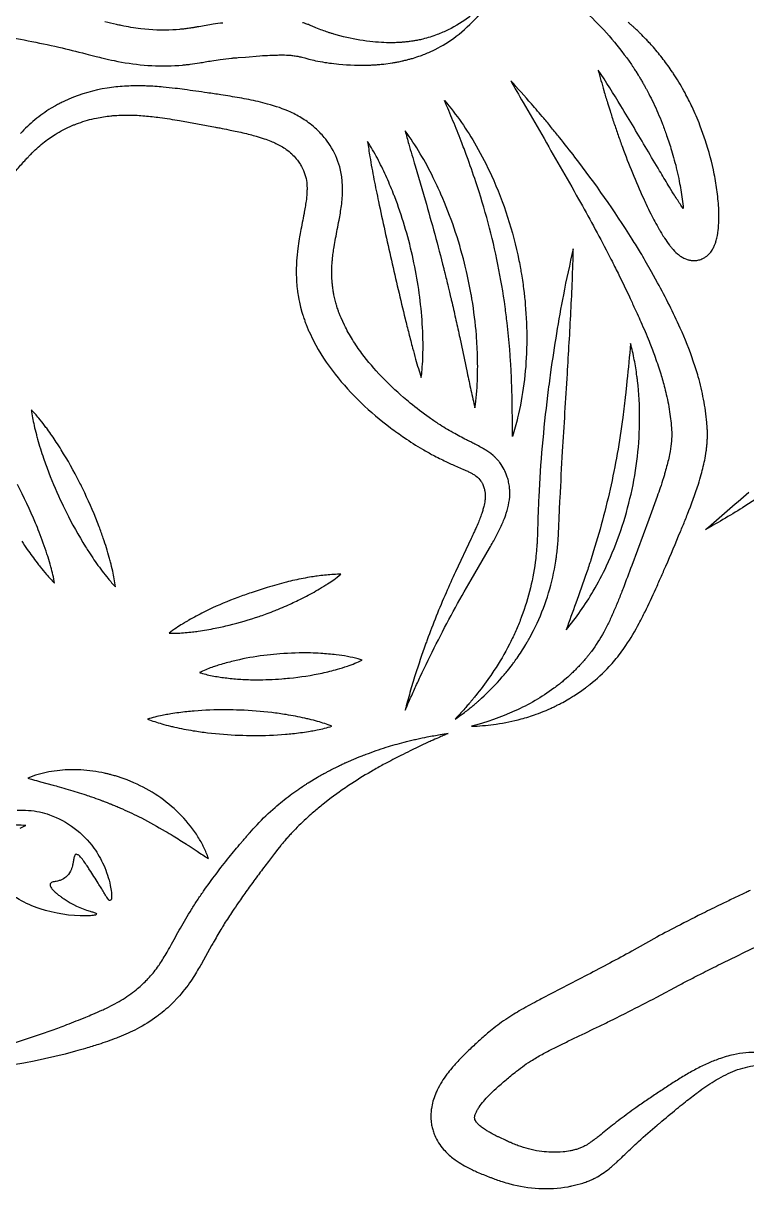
# Model space of a CAD drawing. Header units: millimetres. Extents: x 4236 to 5436, y 1579 to 2339.
# Drawn here: x 4969.2 to 5002.6, y 1668.8 to 1722.6 of the extents above; entities that cross this region are included whole.
import ezdxf

# ---------------------------------------------------------------- set-up
doc = ezdxf.new("R2010")
doc.units = ezdxf.units.MM
doc.layers.add('Default', color=70, linetype='Continuous')

msp = doc.modelspace()

# ---------------------------------------------------------------- linework, layer by layer
at = {"layer": 'Default'}
for points in [[(4967.965, 1722.096, -0.01457), (4970.804, 1721.54, -0.008084), (4972.05, 1721.234, 0.001869), (4972.531, 1721.111, 0.003275), (4972.859, 1721.03, 0.008039), (4973.361, 1720.918, 0.030347), (4974.75, 1720.712, 0.035956), (4976.172, 1720.689), (4976.349, 1720.699), (4976.526, 1720.715, 0.001012), (4976.615, 1720.723, 0.001856), (4976.703, 1720.732, 0.003124), (4976.792, 1720.741, 0.004394), (4976.88, 1720.751, 0.009955), (4977.315, 1720.814, 0.003117), (4977.567, 1720.857, -0.00298), (4977.885, 1720.913, -0.006782), (4978.265, 1720.973, -0.014002), (4978.791, 1721.034, -0.000539), (4978.867, 1721.04, -0.00189), (4978.981, 1721.049, -0.003799), (4979.096, 1721.056), (4979.435, 1721.08), (4980.102, 1721.139, -0.011533), (4980.561, 1721.165, -0.001732), (4980.705, 1721.17, -0.000459), (4980.845, 1721.174, -0.002125), (4980.981, 1721.178, -0.003396), (4981.081, 1721.179, -0.009003), (4981.245, 1721.178, -0.009026), (4981.409, 1721.172, -0.012559), (4981.573, 1721.159, -0.01946), (4981.788, 1721.128, -0.008076), (4981.855, 1721.116, -0.00557), (4981.939, 1721.098, -0.000235), (4982.04, 1721.075), (4982.175, 1721.039), (4982.363, 1720.986, 0.010541), (4982.675, 1720.915, 0.009697), (4983.108, 1720.837, 0.00272), (4983.194, 1720.824, 0.001214), (4983.324, 1720.806, -0.001385), (4983.41, 1720.793), (4983.755, 1720.754, 0.032749), (4985.184, 1720.713, 0.002197), (4985.271, 1720.716, 0.0043), (4985.357, 1720.72, 0.009794), (4985.487, 1720.729, -0.003124), (4985.574, 1720.736, 0.002449), (4985.704, 1720.746, 0.007557), (4985.833, 1720.759), (4986.22, 1720.812, 0.006642), (4986.285, 1720.823, 0.003701), (4986.349, 1720.835, -0.001634), (4986.52, 1720.869), (4986.69, 1720.902, 0.007083), (4986.753, 1720.917, 0.00183), (4986.859, 1720.945, -0.000731), (4987.027, 1720.988, 0.003249), (4987.111, 1721.011, 0.00604), (4987.194, 1721.035, 0.00467), (4987.524, 1721.145, 0.003323), (4987.606, 1721.174, 0.007557), (4987.728, 1721.22, 0.01039), (4987.848, 1721.27, 0.010767), (4988.085, 1721.377, 0.042875), (4989.042, 1721.943, 0.090094), (4990.866, 1723.871, -0.002168)], [(4978.383, 1722.655, 0.008748), (4977.947, 1722.597, 0.00859), (4977.281, 1722.486, -0.000943), (4977.202, 1722.472, -0.00235), (4977.049, 1722.446, -0.003314), (4976.898, 1722.423, -0.006813), (4976.676, 1722.392, -0.006445), (4976.564, 1722.379, -0.002557), (4976.49, 1722.372, -0.001219), (4976.379, 1722.362), (4976.23, 1722.348), (4976.082, 1722.34, -0.043791), (4974.594, 1722.39, -0.021724), (4973.696, 1722.538, -0.00441), (4973.469, 1722.586, -0.006943), (4972.934, 1722.714, -0.001915)], [(4989.825, 1722.962, -0.044588), (4988.801, 1722.343, -0.02141), (4988.297, 1722.123, -0.03187), (4987.63, 1721.912, -0.010423), (4987.518, 1721.885, -0.007485), (4987.405, 1721.862, -0.005139), (4987.252, 1721.836, 0.00064), (4987.101, 1721.811, 0.002512), (4987.006, 1721.796, -0.006668), (4986.91, 1721.786, -0.001724), (4986.795, 1721.775, 0.003039), (4986.718, 1721.768, 0.00142), (4986.642, 1721.76, -0.006136), (4986.565, 1721.754), (4986.411, 1721.749, -0.009369), (4986.18, 1721.743, -0.016076), (4985.718, 1721.755, -0.013732), (4985.18, 1721.801, -0.032827), (4983.967, 1722.021), (4983.632, 1722.11, 0.000863), (4983.522, 1722.142, -0.001892), (4983.448, 1722.164, -0.003915), (4983.375, 1722.186, -0.001993), (4983.303, 1722.209, -0.008049), (4983.051, 1722.294, -0.011168), (4982.771, 1722.405), (4982.694, 1722.438), (4982.522, 1722.512, 0.001226), (4982.433, 1722.546, 0.002843), (4982.344, 1722.58, 0.003775), (4982.277, 1722.604, 0.00921), (4982.163, 1722.642, 0.006428), (4982.071, 1722.672, 0.019084)], [(4995.333, 1723.007, -0.022569), (4996.368, 1721.915, -0.02435), (4997.269, 1720.738, -0.005114), (4997.346, 1720.623, -0.001168), (4997.42, 1720.507, 0.002034), (4997.471, 1720.43), (4997.589, 1720.247, 0.00141), (4997.664, 1720.118, 0.003203), (4997.71, 1720.039, 0.001811), (4997.757, 1719.96, -0.000578), (4997.851, 1719.803, -0.003902), (4997.896, 1719.723, -0.003844), (4997.962, 1719.603, -0.001706), (4998.027, 1719.482, -0.006809), (4998.233, 1719.073, -0.018455), (4998.642, 1718.151, -0.002093), (4998.709, 1717.98, -0.007728), (4998.901, 1717.463, -0.014389), (4999.127, 1716.764, -0.007141), (4999.254, 1716.322, -0.019026), (4999.482, 1715.342, -0.008574), (4999.557, 1714.944, -0.021696), (4999.668, 1714.074, -0.005054), (4999.378, 1714.517, -0.002109), (4999.225, 1714.757, -0.005138), (4998.975, 1715.162, -0.002084), (4998.578, 1715.82, -0.001132), (4997.394, 1717.819, 0.002847), (4996.791, 1718.822, 0.009207), (4995.743, 1720.482, 0.010283), (4995.998, 1719.531, 0.004333), (4996.167, 1718.966, 0.003384), (4996.284, 1718.591, 0.003826), (4996.467, 1718.032, 0.002411), (4996.657, 1717.475, 0.003545), (4996.857, 1716.922, 0.018709), (4997.827, 1714.552, 0.003131), (4997.953, 1714.282, 0.003729), (4998.17, 1713.833, 0.012678), (4998.556, 1713.117, 0.00175), (4998.608, 1713.027, 0.002339), (4998.661, 1712.937, 0.009582), (4998.802, 1712.712, 0.020132), (4999.029, 1712.392, 0.002581), (4999.065, 1712.345, 0.008456), (4999.142, 1712.25, 0.036007), (4999.401, 1711.985, 0.003464), (4999.493, 1711.912, 0.012865), (4999.573, 1711.857, 0.038289), (4999.738, 1711.767), (4999.818, 1711.734, 0.006939), (4999.89, 1711.712, 0.016282), (5000.033, 1711.682, 0.012076), (5000.093, 1711.677, 0.024047), (5000.235, 1711.677, 0.013931), (5000.345, 1711.693, 0.02826), (5000.437, 1711.715, 0.044529), (5000.608, 1711.786, 0.018616), (5000.666, 1711.82, 0.006651), (5000.704, 1711.845, 0.030674), (5000.799, 1711.919, 0.012168), (5000.862, 1711.979, 0.044424), (5001.003, 1712.159, 0.006658), (5001.02, 1712.186, 0.009346), (5001.064, 1712.264, 0.027594), (5001.135, 1712.421, 0.014845), (5001.169, 1712.521, 0.006013), (5001.192, 1712.596, 0.022849), (5001.247, 1712.835, 0.011705), (5001.272, 1712.992, 0.004918), (5001.287, 1713.113, 0.00277), (5001.293, 1713.171, 0.021802), (5001.316, 1713.68, 0.00976), (5001.311, 1714.005, 0.020177), (5001.237, 1714.847, 0.015835), (5001.103, 1715.665, 0.028444), (5000.682, 1717.254, 0.0109), (5000.438, 1717.93, 0.018885), (5000.075, 1718.779, 0.012545), (4999.751, 1719.421, 0.021363), (4999.28, 1720.218, 0.005767), (4999.167, 1720.391, 0.016689), (4998.745, 1720.976, 0.011545), (4998.292, 1721.534, 0.002274), (4998.085, 1721.762, 0.0049), (4997.945, 1721.912, 0.012095), (4997.692, 1722.165, -0.001699), (4997.583, 1722.273, 0.005464), (4997.51, 1722.344, 0.010396), (4997.435, 1722.413, 0.003214), (4997.321, 1722.515, 0.000962), (4997.206, 1722.616, -0.001079), (4997.13, 1722.683, 0.033253)], [(4968.789, 1715.785, -0.009242), (4969.196, 1716.252, -0.000947), (4969.265, 1716.327, -0.002965), (4969.403, 1716.475, -0.003732), (4969.508, 1716.584, -0.013712), (4969.793, 1716.861, -0.029414), (4970.358, 1717.322, -0.015642), (4970.638, 1717.506, -0.015769), (4971.013, 1717.72), (4971.229, 1717.827, 0.001951), (4971.362, 1717.884, -0.002279), (4971.494, 1717.942, -0.008335), (4971.628, 1717.996, -0.012414), (4971.719, 1718.028, -0.037305), (4972.548, 1718.262, -0.02467), (4973.213, 1718.364, -0.007107), (4973.406, 1718.381, -0.021977), (4974.087, 1718.4, -0.017701), (4974.778, 1718.364, -0.01168), (4975.478, 1718.287, -0.010761), (4976.391, 1718.144), (4978.045, 1717.842, -0.000961), (4978.25, 1717.803, -0.002639), (4978.658, 1717.724, -0.003005), (4978.96, 1717.661, -0.010526), (4979.649, 1717.5, -0.007097), (4979.934, 1717.422, -0.011856), (4980.299, 1717.306, -0.013543), (4980.603, 1717.193, -0.028458), (4981.079, 1716.966, -0.021946), (4981.321, 1716.809, -0.029615), (4981.57, 1716.608, -0.005646), (4981.625, 1716.552, -0.026604), (4981.834, 1716.314, -0.025448), (4981.971, 1716.12, -0.01267), (4982.029, 1716.02, -0.099476), (4982.263, 1715.277, -0.031488), (4982.279, 1714.954, -0.012016), (4982.273, 1714.782, -0.018228), (4982.237, 1714.422, -0.008582), (4982.194, 1714.137, -0.005176), (4982.14, 1713.842, -0.002554), (4982.059, 1713.434, 0.002678), (4981.978, 1713.01, 0.004673), (4981.92, 1712.682, 0.009303), (4981.854, 1712.233, 0.016745), (4981.798, 1711.655, 0.009649), (4981.784, 1711.36, 0.02466), (4981.797, 1710.704, 0.008998), (4981.804, 1710.584, 0.005932), (4981.816, 1710.464, 0.00228), (4981.829, 1710.344, -0.001355), (4981.843, 1710.224), (4981.881, 1709.986), (4981.901, 1709.867), (4981.927, 1709.749), (4981.981, 1709.514), (4982.046, 1709.283, 0.009316), (4982.07, 1709.196, 0.00656), (4982.097, 1709.111, 0.004091), (4982.136, 1708.998, -0.001529), (4982.175, 1708.885, -0.00287), (4982.194, 1708.828, 0.001527), (4982.237, 1708.717, 0.004162), (4982.304, 1708.552, 0.006326), (4982.373, 1708.389), (4982.576, 1707.965, 0.046119), (4983.575, 1706.418, 0.063046), (4986.143, 1703.942, 0.010455), (4986.771, 1703.489, 0.018696), (4987.614, 1702.951, 0.011369), (4988.102, 1702.679, 0.005026), (4988.4, 1702.526, 0.004826), (4988.7, 1702.382, 0.006256), (4989.196, 1702.157, -0.00203), (4989.482, 1702.031, -0.003222), (4989.619, 1701.97, -0.007124), (4989.789, 1701.888, -0.008492), (4989.906, 1701.828, -0.013023), (4989.994, 1701.777, -0.023864), (4990.099, 1701.707, -0.086491), (4990.32, 1701.473, -0.031372), (4990.384, 1701.36, -0.025284), (4990.457, 1701.183, -0.038937), (4990.496, 1701.018, -0.010656), (4990.506, 1700.946, -0.028055), (4990.515, 1700.797, -0.031918), (4990.501, 1700.578, -0.029363), (4990.447, 1700.3, -0.007342), (4990.425, 1700.212, -0.012094), (4990.371, 1700.032, -0.010853), (4990.29, 1699.803, -0.007068), (4990.199, 1699.571, -0.006405), (4990.079, 1699.291, -0.002577), (4989.995, 1699.103, -0.001437), (4989.865, 1698.819), (4989.143, 1697.287, 0.005618), (4988.705, 1696.314, 0.016007), (4987.832, 1694.136, 0.001078), (4987.76, 1693.935, 0.008872), (4987.282, 1692.523, 0.001406), (4987.159, 1692.116, 0.002542), (4987.038, 1691.708, 0.003679), (4986.923, 1691.299, 0.004814), (4986.815, 1690.888, -0.00052), (4986.987, 1691.276, -0.002366), (4987.247, 1691.857, -0.004748), (4987.515, 1692.433, -0.009237), (4988.253, 1693.953, -0.014691), (4989.864, 1696.912), (4990.717, 1698.379, 0.004616), (4990.875, 1698.661, 0.0095), (4991.13, 1699.146, 0.007156), (4991.252, 1699.399, 0.011316), (4991.367, 1699.662, 0.01847), (4991.491, 1699.996, 0.038191), (4991.614, 1700.483, 0.056028), (4991.65, 1701.021, 0.009757), (4991.644, 1701.125, 0.025338), (4991.611, 1701.368, 0.025789), (4991.553, 1701.604, 0.019296), (4991.485, 1701.801, 0.035074), (4991.348, 1702.09), (4991.258, 1702.241, 0.004232), (4991.185, 1702.339, 0.017244), (4991.139, 1702.399, 0.012708), (4991.09, 1702.455, 0.007669), (4991.039, 1702.51, 0.002509), (4990.987, 1702.563, 0.00723), (4990.94, 1702.608, 0.00159), (4990.879, 1702.66), (4990.77, 1702.751, 0.001732), (4990.688, 1702.809, 0.003175), (4990.633, 1702.848, 0.008429), (4990.551, 1702.902, 0.009062), (4990.392, 1702.998, 0.010993), (4990.136, 1703.138, 0.003862), (4989.94, 1703.238, -0.001512), (4989.749, 1703.334, -0.001247), (4989.656, 1703.381, -0.011356), (4989.027, 1703.715, -0.01845), (4988.343, 1704.132, -0.009927), (4987.928, 1704.413, -0.017635), (4987.045, 1705.088, -0.005904), (4986.736, 1705.349, -0.023854), (4985.717, 1706.318, -0.029619), (4984.819, 1707.373, -0.018871), (4984.383, 1708.017, -0.023583), (4984.009, 1708.684), (4983.852, 1709.027, -0.006167), (4983.799, 1709.157, -0.002664), (4983.766, 1709.244, -0.001797), (4983.718, 1709.374, 0.005108), (4983.697, 1709.44, 0.001742), (4983.661, 1709.55, -0.005285), (4983.64, 1709.616, -0.009415), (4983.61, 1709.726), (4983.563, 1709.903), (4983.526, 1710.082, -0.021392), (4983.493, 1710.261), (4983.465, 1710.441, 0.002869), (4983.456, 1710.532, -0.001584), (4983.446, 1710.622, -0.006323), (4983.436, 1710.736, -0.008987), (4983.433, 1710.805, -0.016473), (4983.422, 1711.126, -0.017967), (4983.439, 1711.545, -0.007735), (4983.454, 1711.734, -0.009439), (4983.487, 1712.02, -0.007073), (4983.531, 1712.311, -0.006098), (4983.601, 1712.706, -0.002362), (4983.68, 1713.113, 0.002641), (4983.761, 1713.536, 0.00585), (4983.82, 1713.867, 0.009737), (4983.87, 1714.21, 0.028938), (4983.922, 1714.944, 0.026807), (4983.9, 1715.4, 0.041254), (4983.79, 1716, 0.076969), (4983.345, 1716.996, 0.028649), (4983.07, 1717.369, 0.031648), (4982.66, 1717.801, 0.023448), (4982.352, 1718.049, 0.033321), (4981.806, 1718.395, 0.013271), (4981.525, 1718.532, 0.040395), (4980.46, 1718.91, 0.010532), (4980.019, 1719.021, 0.00621), (4979.583, 1719.113, 0.008651), (4978.725, 1719.267, 0.001774), (4978.3, 1719.336, 0.0023), (4977.668, 1719.431, 0.002087), (4976.612, 1719.58, 0.003319), (4976.182, 1719.635, 0.006883), (4975.637, 1719.693, 0.014422), (4974.86, 1719.744, 0.004674), (4974.636, 1719.75, 0.019144), (4973.843, 1719.733, 0.023461), (4973.045, 1719.649, 0.065588), (4971.271, 1719.136, 0.01272), (4971.138, 1719.078, 0.007755), (4971.008, 1719.015, 0.002902), (4970.829, 1718.923, -0.001099), (4970.752, 1718.884, 0.009259), (4970.65, 1718.83), (4970.45, 1718.714, 0.034917), (4969.695, 1718.177, 0.031663), (4969.033, 1717.545, 0.024709)], [(5007.687, 1704.04, -0.03157), (5002.522, 1700.318, -0.011686), (5000.703, 1699.237, 0.004832), (5002.694, 1700.965, 0.004063)], [(4969.094, 1698.697, 0.005576), (4969.351, 1698.319, 0.011868), (4969.803, 1697.701, 0.002784), (4969.946, 1697.519, 0.00964), (4970.241, 1697.161, 0.01813), (4970.613, 1696.757, 0.013212), (4970.534, 1697.142, 0.009812), (4970.438, 1697.519, 0.006832), (4970.308, 1697.963, 0.002657), (4970.261, 1698.109, 0.014739), (4969.901, 1699.116, 0.005673), (4969.731, 1699.539, 0.021131), (4968.895, 1701.322, 0.004282)], [(5011.83, 1688.186, -0.000002), (5011.865, 1688.4, -0.002615)], [(4967.56, 1675.13, 0.014427), (4970.505, 1676.099, 0.004203), (4971.171, 1676.348, 0.007716), (4972.051, 1676.696, 0.002039), (4972.376, 1676.831, 0.007722), (4972.8, 1677.015, 0.002807), (4972.903, 1677.063, 0.010156), (4973.306, 1677.262, 0.013959), (4973.687, 1677.475, 0.039048), (4974.382, 1677.961, 0.024796), (4974.851, 1678.388, 0.009799), (4974.996, 1678.54, 0.033922), (4975.416, 1679.068, 0.007065), (4975.505, 1679.2, 0.010119), (4975.679, 1679.476, 0.006711), (4975.851, 1679.768, 0.002712), (4975.965, 1679.97, 0.001897), (4976.195, 1680.388, -0.002415), (4976.431, 1680.816, -0.003611), (4976.679, 1681.244, -0.005283), (4976.936, 1681.67, -0.010841), (4977.211, 1682.102, -0.003209), (4977.351, 1682.309, -0.001602), (4977.492, 1682.513, -0.006506), (4978.076, 1683.312, -0.008714), (4978.682, 1684.09, -0.0053), (4979.231, 1684.753, -0.001003), (4979.311, 1684.847, -0.000644), (4979.43, 1684.987, -0.003177), (4979.551, 1685.127, -0.0037), (4979.633, 1685.218), (4979.796, 1685.402), (4979.97, 1685.591, -0.028092), (4980.801, 1686.393, -0.017789), (4981.495, 1686.951, -0.012762), (4981.855, 1687.211, -0.003643), (4982.012, 1687.317, -0.003064), (4982.223, 1687.456, -0.001041), (4982.328, 1687.524), (4982.758, 1687.786, -0.005601), (4982.867, 1687.848, -0.003056), (4982.976, 1687.908, 0.000508), (4983.142, 1687.997, 0.00102), (4983.196, 1688.027, -0.008587), (4983.334, 1688.102, -0.003373), (4983.417, 1688.144, -0.002317), (4983.529, 1688.2, -0.000728), (4983.641, 1688.255, 0.003124), (4983.697, 1688.282, 0.00165), (4983.864, 1688.365, -0.004101), (4983.948, 1688.406, -0.007271), (4984.033, 1688.445, -0.006713), (4984.09, 1688.469), (4984.546, 1688.666, -0.009604), (4984.689, 1688.725, -0.003253), (4984.775, 1688.759, -0.001272), (4984.891, 1688.803, 0.002076), (4985.007, 1688.847, -0.016596), (4985.939, 1689.17, -0.01037), (4986.764, 1689.408, -0.001184), (4986.883, 1689.439, -0.004817), (4987.121, 1689.497, -0.002915), (4987.359, 1689.551, -0.002025), (4987.837, 1689.655, -0.001561), (4988.439, 1689.757, -0.00475), (4988.799, 1689.814, -0.004363), (4988.578, 1689.712, -0.00203), (4988.356, 1689.613, 0.001339), (4988.023, 1689.466, 0.001181), (4987.913, 1689.417), (4987.041, 1689.006, 0.001171), (4986.612, 1688.791, 0.007316), (4985.871, 1688.405, 0.008803), (4985.354, 1688.113, 0.017215), (4984.347, 1687.497, 0.007729), (4983.766, 1687.102), (4983.389, 1686.829), (4983.022, 1686.545, 0.007248), (4982.579, 1686.175, 0.005861), (4982.32, 1685.946, 0.020231), (4981.667, 1685.309, 0.00587), (4981.588, 1685.226, 0.002981), (4981.511, 1685.143, -0.001341), (4981.359, 1684.976, -0.002347), (4981.285, 1684.89, 0.00344), (4981.156, 1684.74, 0.007545), (4981.067, 1684.631), (4980.926, 1684.455), (4980.782, 1684.267), (4980.492, 1683.891, 0.005237), (4980.065, 1683.324, 0.001191), (4979.924, 1683.133, 0.002749), (4979.508, 1682.559, 0.004685), (4979.102, 1681.979, 0.004222), (4978.839, 1681.59, 0.00159), (4978.644, 1681.298, 0.006228), (4978.457, 1681.008, 0.006712), (4978.34, 1680.816, 0.005137), (4978.161, 1680.514, 0.00275), (4977.986, 1680.209, 0.000778), (4977.87, 1680.004), (4977.396, 1679.163, -0.001879), (4977.271, 1678.947, -0.007589), (4977.072, 1678.616, -0.012328), (4976.853, 1678.284, -0.038011), (4976.205, 1677.488, -0.002804), (4976.157, 1677.439, -0.033075), (4975.503, 1676.848, -0.00835), (4975.34, 1676.724, -0.03853), (4974.424, 1676.15, -0.01655), (4974.007, 1675.947, -0.01125), (4973.588, 1675.771, -0.002167), (4973.469, 1675.725, -0.013786), (4972.639, 1675.433, -0.006744), (4972.048, 1675.252, -0.003209), (4971.574, 1675.117, -0.069858), (4963.835, 1674.107)], [(4968.885, 1686.269, -0.060213), (4969.92, 1686.18, -0.031941), (4970.379, 1686.05, -0.148825), (4972.432, 1684.511, -0.048662), (4972.882, 1683.723, -0.052081), (4973.186, 1682.788, -0.02507), (4973.239, 1682.46, -0.020052), (4973.249, 1682.307, -0.020217), (4973.248, 1682.226, -0.042777), (4973.238, 1682.153, -0.013037), (4973.235, 1682.142, -0.510383), (4973.125, 1682.102, -0.025314), (4973.081, 1682.152, -0.007017), (4973.022, 1682.24, -0.003801), (4972.984, 1682.301, -0.002416), (4972.89, 1682.458, 0.003683), (4972.628, 1682.888, 0.006522), (4972.232, 1683.508, 0.00295), (4972.114, 1683.687, 0.00859), (4971.961, 1683.908, 0.010574), (4971.874, 1684.023, 0.011959), (4971.816, 1684.092, 0.017849), (4971.732, 1684.177, 0.048281), (4971.604, 1684.23, 0.120543), (4971.541, 1684.168, 0.017635), (4971.517, 1684.098, 0.010445), (4971.498, 1684.01, 0.000878), (4971.482, 1683.924, -0.003344), (4971.466, 1683.834, -0.015814), (4971.435, 1683.69, -0.022011), (4971.398, 1683.565, -0.030268), (4971.346, 1683.441, -0.103926), (4971.136, 1683.169, -0.082877), (4970.907, 1683.033, -0.028898), (4970.749, 1682.985, -0.007736), (4970.632, 1682.962, 0.004342), (4970.544, 1682.944, 0.009763), (4970.47, 1682.921, 0.166167), (4970.405, 1682.857, 0.066165), (4970.402, 1682.791, 0.033714), (4970.422, 1682.733, 0.024231), (4970.464, 1682.662, 0.025213), (4970.512, 1682.6, 0.019654), (4970.578, 1682.531, 0.015575), (4970.663, 1682.452, 0.012557), (4970.768, 1682.365, 0.010291), (4970.897, 1682.267, 0.008874), (4971.05, 1682.16, 0.07595), (4972.251, 1681.591, 0.006355), (4972.411, 1681.545, -0.001648), (4972.55, 1681.49, -0.036788), (4972.514, 1681.417, -0.037821), (4972.448, 1681.403, -0.015947), (4972.332, 1681.39, -0.017215), (4972.073, 1681.377, -0.083448), (4969.939, 1681.707, -0.103635), (4968.106, 1682.756, -0.07901)], [(4969.016, 1685.427, -0.058131), (4969.28, 1685.555, -0.009629), (4968.43, 1685.601, -0.013547)], [(5002.763, 1682.55, -0.001723), (5002.572, 1682.459, 0.000993), (5002.038, 1682.208, 0.002442), (5001.499, 1681.95, 0.002744), (5000.696, 1681.556, 0.003256), (4999.371, 1680.884, 0.007685), (4998.312, 1680.318), (4997.288, 1679.744, -0.003904), (4996.274, 1679.194, -0.002354), (4995.246, 1678.653), (4993.168, 1677.57, 0.001323), (4992.902, 1677.43, 0.003791), (4992.5, 1677.213, 0.006242), (4992.092, 1676.983, 0.009477), (4991.747, 1676.775, 0.024491), (4991.001, 1676.255, 0.010639), (4990.68, 1675.997, 0.009657), (4990.26, 1675.629, 0.002455), (4990.039, 1675.426, 0.002981), (4989.813, 1675.216, 0.005007), (4989.586, 1674.997, 0.015453), (4989.134, 1674.524, 0.006762), (4988.967, 1674.33, 0.013822), (4988.748, 1674.055, 0.048587), (4988.297, 1673.322, 0.016537), (4988.212, 1673.13, 0.059149), (4988.028, 1672.466, 0.014582), (4988.011, 1672.311, 0.036597), (4988.008, 1671.958, 0.004321), (4988.014, 1671.893, 0.011444), (4988.031, 1671.762, 0.013265), (4988.051, 1671.648, 0.032944), (4988.106, 1671.442, 0.026043), (4988.185, 1671.227, 0.078542), (4988.592, 1670.579, 0.050391), (4989.022, 1670.176, 0.013897), (4989.221, 1670.032, 0.038822), (4989.921, 1669.637, 0.007814), (4990.146, 1669.535, 0.005609), (4990.439, 1669.413), (4990.721, 1669.302, 0.000724), (4990.792, 1669.274, 0.00244), (4990.904, 1669.231, 0.004423), (4991.02, 1669.188, 0.008444), (4991.296, 1669.095, 0.014786), (4991.657, 1668.99, 0.049775), (4992.987, 1668.776, 0.059963), (4994.35, 1668.857, 0.006335), (4994.518, 1668.891, 0.022622), (4995.023, 1669.023, 0.003268), (4995.108, 1669.053, 0.011847), (4995.324, 1669.134, 0.016881), (4995.537, 1669.23, 0.017168), (4995.705, 1669.318, 0.044861), (4996.31, 1669.741, 0.009357), (4996.449, 1669.861, 0.000961), (4996.567, 1669.967, -0.000441), (4996.652, 1670.046, 0.001644), (4996.709, 1670.098, 0.00326), (4996.763, 1670.15, -0.001562), (4997.293, 1670.655, -0.003783), (4997.607, 1670.949, -0.010131), (4998.469, 1671.705, -0.000747), (4998.579, 1671.799, -0.003595), (4999.363, 1672.452, -0.00443), (4999.7, 1672.725, -0.005638), (5000.266, 1673.165, -0.004712), (5000.436, 1673.293, -0.023764), (5001.194, 1673.797, -0.004734), (5001.314, 1673.866, -0.019755), (5001.741, 1674.086, -0.024594), (5002.181, 1674.267, -0.008046), (5002.31, 1674.309, -0.061179), (5003.245, 1674.484, -0.058138)], [(5003.129, 1675.059, 0.062427), (5001.992, 1674.956, 0.033465), (5001.31, 1674.761, 0.02006), (5000.804, 1674.556, 0.015764), (5000.25, 1674.284, 0.012158), (4999.719, 1673.985, 0.008202), (4999.206, 1673.668, 0.004111), (4998.706, 1673.342, 0.001612), (4998.214, 1673.013, 0.002674), (4997.724, 1672.678, 0.004107), (4997.478, 1672.506, 0.004528), (4997.114, 1672.241, 0.002588), (4996.752, 1671.971, 0.003285), (4996.397, 1671.694, 0.00159), (4995.792, 1671.213, -0.002539), (4995.736, 1671.169, -0.000957), (4995.654, 1671.106, 0.001631), (4995.599, 1671.063, 0.003105), (4995.545, 1671.023, -0.002046), (4995.465, 1670.964, -0.008016), (4995.387, 1670.908, -0.028079), (4995.162, 1670.764, -0.017005), (4994.994, 1670.678, -0.026693), (4994.849, 1670.619, -0.009066), (4994.773, 1670.594, -0.00627), (4994.695, 1670.571, -0.004409), (4994.587, 1670.542, -0.009468), (4994.442, 1670.513, -0.017292), (4994.113, 1670.465, -0.034712), (4993.564, 1670.448, -0.021925), (4993.135, 1670.483, -0.049685), (4992.163, 1670.709, -0.013477), (4991.926, 1670.794, -0.009227), (4991.692, 1670.892, -0.003197), (4991.633, 1670.917, -0.002834), (4991.543, 1670.959, -0.000927), (4991.449, 1671.003), (4991.192, 1671.124, -0.002598), (4991.07, 1671.184, -0.007667), (4990.836, 1671.305, -0.008608), (4990.673, 1671.396, -0.01169), (4990.522, 1671.489, -0.021747), (4990.345, 1671.613, -0.012394), (4990.269, 1671.675, -0.012693), (4990.21, 1671.728, -0.024363), (4990.14, 1671.8, -0.025835), (4990.102, 1671.847, -0.015182), (4990.059, 1671.917, -0.052924), (4990.03, 1672.005, -0.068829), (4990.027, 1672.074, -0.003015), (4990.038, 1672.142, -0.029337), (4990.076, 1672.252, -0.034985), (4990.145, 1672.392, -0.020374), (4990.232, 1672.532, -0.027002), (4990.446, 1672.811, -0.017952), (4990.69, 1673.079, -0.013439), (4991.016, 1673.393, -0.009723), (4991.479, 1673.799, -0.002475), (4991.699, 1673.983, -0.006304), (4991.961, 1674.196, -0.014473), (4992.324, 1674.468, -0.014392), (4992.696, 1674.713, -0.014044), (4993.206, 1675.008, -0.00587), (4993.57, 1675.199, -0.00264), (4993.821, 1675.325, -0.001807), (4994.206, 1675.514, -0.000323), (4994.73, 1675.767, 0.000778), (4995.791, 1676.278, 0.00145), (4996.322, 1676.537, 0.001649), (4997.117, 1676.935, 0.005075), (4998.441, 1677.62), (4999.475, 1678.174, -0.002296), (4999.982, 1678.438, -0.000684), (5000.492, 1678.7, -0.001877), (5001.268, 1679.091, -0.00447), (5002.568, 1679.724, -0.001817), (5002.958, 1679.909, -0.001369)]]:
    msp.add_lwpolyline(points, format="xyb", dxfattribs=at)
for points in [[(4992.265, 1718.986, 0.000025), (4993.986, 1716.006, -0.002742), (4994.831, 1714.516, -0.008301), (4996.182, 1712.017, -0.002286), (4996.377, 1711.64, -0.005576), (4996.691, 1711.009), (4996.937, 1710.506), (4997.181, 1709.99, -0.000559), (4997.3, 1709.733, -0.001963), (4997.536, 1709.221, -0.002654), (4997.709, 1708.838, -0.010014), (4998.087, 1707.941, -0.007157), (4998.335, 1707.297, -0.012242), (4998.601, 1706.522, -0.013822), (4998.786, 1705.872, -0.008256), (4998.884, 1705.481, -0.022133), (4999.055, 1704.569, -0.022666), (4999.134, 1703.736, 0.002801), (4999.134, 1703.672), (4999.135, 1703.501, 0.002637), (4999.126, 1703.326), (4999.101, 1703.086), (4999.063, 1702.841, -0.002712), (4999.051, 1702.779, -0.011383), (4998.983, 1702.464, -0.007615), (4998.9, 1702.145, -0.004223), (4998.809, 1701.821, -0.004346), (4998.75, 1701.626, -0.006704), (4998.602, 1701.167, -0.001684), (4998.467, 1700.771), (4998.082, 1699.71), (4997.285, 1697.569, -0.00349), (4996.885, 1696.509, -0.001327), (4996.783, 1696.247, -0.002408), (4996.68, 1695.987, -0.003519), (4996.575, 1695.729, -0.004671), (4996.466, 1695.476, -0.001273), (4996.41, 1695.35, -0.003456), (4996.297, 1695.101, -0.005318), (4996.18, 1694.856, -0.011566), (4995.994, 1694.498, -0.034299), (4995.422, 1693.603, -0.001451), (4995.382, 1693.55, -0.002958), (4995.342, 1693.496, -0.010405), (4995.237, 1693.366, -0.002014), (4995.195, 1693.314, -0.003525), (4995.152, 1693.262, -0.008086), (4995.086, 1693.186, -0.01006), (4994.997, 1693.085, -0.00559), (4994.905, 1692.986, 0.002358), (4994.765, 1692.839, 0.003228), (4994.684, 1692.752, -0.004784), (4994.599, 1692.67, 0.000916), (4994.525, 1692.6), (4994.327, 1692.413), (4994.119, 1692.237, -0.002425), (4994.041, 1692.171, -0.012023), (4993.907, 1692.065, -0.008067), (4993.689, 1691.898, -0.053058), (4991.889, 1690.852, -0.041466), (4989.874, 1690.144, 0.00484), (4990.018, 1690.148, 0.013935), (4990.523, 1690.182, 0.009409), (4991.029, 1690.241, 0.029861), (4992.174, 1690.48, 0.013898), (4992.527, 1690.582, 0.010268), (4992.877, 1690.702, 0.007374), (4993.292, 1690.862, 0.001323), (4993.428, 1690.921, 0.003238), (4993.565, 1690.981, 0.004401), (4993.666, 1691.028, 0.010915), (4993.833, 1691.111, -0.003105), (4993.9, 1691.145, 0.002549), (4994.001, 1691.195, 0.008106), (4994.1, 1691.247), (4994.377, 1691.405, 0.010181), (4994.459, 1691.452, 0.007436), (4994.554, 1691.512, 0.001959), (4994.617, 1691.553), (4994.87, 1691.718), (4995.144, 1691.918, -0.000598), (4995.251, 1691.997, 0.01215), (4995.355, 1692.079, 0.03738), (4996.25, 1692.907, 0.013945), (4996.506, 1693.196, 0.026018), (4997.013, 1693.873, 0.026514), (4997.632, 1694.91, 0.006715), (4997.902, 1695.438, 0.009445), (4998.398, 1696.495, 0.002356), (4998.633, 1697.024, 0.001753), (4998.863, 1697.55, 0.003742), (4999.539, 1699.14, 0.00173), (4999.65, 1699.408, 0.004066), (4999.865, 1699.948, 0.014128), (5000.367, 1701.341, 0.009328), (5000.497, 1701.779, 0.020244), (5000.678, 1702.542), (5000.732, 1702.863, 0.001388), (5000.756, 1703.069, 0.003706), (5000.771, 1703.235, 0.000039), (5000.779, 1703.362, 0.003226), (5000.783, 1703.447, 0.005569), (5000.786, 1703.532), (5000.786, 1703.705, -0.001378), (5000.785, 1703.792, 0.010138), (5000.781, 1703.873, 0.007999), (5000.758, 1704.186, 0.02517), (5000.607, 1705.261, 0.020589), (5000.361, 1706.304, 0.012249), (5000.134, 1707.026, 0.023056), (4999.531, 1708.553, 0.020107), (4998.481, 1710.649), (4998.204, 1711.155), (4997.914, 1711.665, 0.003411), (4997.691, 1712.042, 0.003957), (4997.311, 1712.662, 0.023749), (4994.662, 1716.457, 0.004039), (4993.949, 1717.364, 0.001062), (4993.585, 1717.811, 0.002031), (4993.403, 1718.034, 0.003527), (4993.217, 1718.255, 0.005532), (4992.656, 1718.913, 0.007247), (4991.693, 1719.986, 0.000977)], [(4992.338, 1709.961, -0.007431), (4992.368, 1709.639, -0.022867), (4992.435, 1707.964, -0.005962), (4992.427, 1707.578, -0.051586), (4992.014, 1704.399, -0.01698), (4991.775, 1703.536, 0.001577), (4991.766, 1704.807, 0.002725), (4991.758, 1705.311, 0.001713), (4991.752, 1705.562, 0.007695), (4991.699, 1706.814, 0.005475), (4991.647, 1707.56, 0.008274), (4991.527, 1708.797, 0.005892), (4991.433, 1709.535, 0.017504), (4991.101, 1711.487, 0.031338), (4990.08, 1715.318, 0.008807), (4989.667, 1716.496, 0.004366), (4989.4, 1717.2, 0.004212), (4989.216, 1717.669, 0.002338), (4989.025, 1718.136, 0.001242), (4988.634, 1719.076, -0.045779), (4990.097, 1716.976, -0.022607), (4990.803, 1715.604, -0.0578), (4992.073, 1711.684, -0.007698), (4992.146, 1711.303, -0.002689), (4992.19, 1711.048, -0.000613), (4992.252, 1710.666, -0.000092), (4992.3, 1710.281, -0.00388)], [(4988.647, 1711.109, -0.001652), (4988.721, 1710.811, -0.003245), (4988.805, 1710.462, -0.004087), (4988.865, 1710.214, -0.000512), (4988.934, 1709.914, 0.002779), (4988.982, 1709.715, -0.002246), (4989.163, 1708.914, -0.001031), (4989.339, 1708.111), (4989.682, 1706.494, 0.001944), (4989.854, 1705.679, 0.002477), (4989.944, 1705.269, 0.004061), (4990.039, 1704.858, 0.024256), (4990.153, 1706.119, 0.016512), (4990.162, 1707.172, 0.013243), (4990.108, 1708.224, 0.020878), (4989.902, 1709.897, 0.00261), (4989.866, 1710.105, 0.006308), (4989.746, 1710.727, 0.005603), (4989.679, 1711.036, 0.002436), (4989.558, 1711.549, 0.041542), (4988.471, 1714.74, 0.010704), (4988.115, 1715.504, 0.019554), (4987.513, 1716.615, 0.024642), (4986.815, 1717.671, 0.005513), (4986.982, 1717.062, 0.002099), (4987.274, 1716.061), (4987.738, 1714.474, -0.008115), (4988.597, 1711.307, -0.000511)], [(4987.598, 1706.62, 0.012229), (4987.63, 1707.154, 0.008116), (4987.641, 1707.688, 0.020629), (4987.582, 1709.107, 0.034515), (4987.148, 1711.908, 0.035151), (4986.331, 1714.622, 0.002016), (4986.266, 1714.787, 0.012219), (4985.921, 1715.604, 0.016208), (4985.53, 1716.403, 0.02016), (4985.08, 1717.175, 0.007762), (4985.184, 1716.469, 0.007875), (4985.373, 1715.429, 0.002723), (4985.583, 1714.401, 0.004305), (4986.18, 1711.688, 0.001679), (4986.492, 1710.336, 0.002152), (4986.815, 1708.983, 0.001628), (4986.984, 1708.305, 0.003334), (4987.16, 1707.626, 0.004216), (4987.3, 1707.116, 0.010005), (4987.559, 1706.264, 0.010078)], [(4992.484, 1694.082, 0.003562), (4992.519, 1694.142, 0.010396), (4992.575, 1694.244), (4992.752, 1694.573), (4992.914, 1694.91, 0.070881), (4993.778, 1697.775, 0.004967), (4993.805, 1697.961, 0.014015), (4993.875, 1698.614, 0.009389), (4993.913, 1699.261, -0.000433), (4993.928, 1699.621, -0.001338), (4993.95, 1700.158, -0.002564), (4993.977, 1700.696, -0.002019), (4994.094, 1702.847, -0.001121), (4994.313, 1706.439, 0.000809), (4994.398, 1707.879, 0.001753), (4994.477, 1709.321, 0.00316), (4994.543, 1710.766, 0.004553), (4994.586, 1712.215, 0.01027), (4994.127, 1710.089, 0.013392), (4993.537, 1706.516, 0.003606), (4993.396, 1705.439, 0.018567), (4992.987, 1700.744, 0.00546), (4992.936, 1699.292, -0.001898), (4992.932, 1699.115, -0.003993), (4992.923, 1698.852, -0.005222), (4992.91, 1698.592, -0.00386), (4992.897, 1698.419, -0.004399), (4992.875, 1698.16, -0.002816), (4992.848, 1697.901, -0.060723), (4992.197, 1695.211, -0.00504), (4992.136, 1695.047, -0.014514), (4991.897, 1694.485, -0.009833), (4991.631, 1693.932, -0.028762), (4990.918, 1692.714, -0.006674), (4990.719, 1692.42, -0.016196), (4990.077, 1691.563, -0.003576), (4990.021, 1691.493, -0.003949), (4989.936, 1691.389, -0.002352), (4989.849, 1691.286, -0.005981), (4989.762, 1691.182, -0.002444), (4989.614, 1691.013, -0.007084), (4989.435, 1690.809, -0.00243), (4989.252, 1690.609, 0.001467), (4989.13, 1690.475, 0.01093), (4989.5, 1690.739, 0.004407), (4989.717, 1690.905, 0.004237), (4989.859, 1691.019, 0.006308), (4989.999, 1691.136, 0.001453), (4990.069, 1691.195, 0.003578), (4990.173, 1691.284, 0.005152), (4990.275, 1691.375, 0.002254), (4990.344, 1691.436, 0.030434), (4991.305, 1692.422, 0.000201), (4991.364, 1692.492, 0.001143), (4991.424, 1692.563, 0.002555), (4991.483, 1692.634, 0.004086), (4991.541, 1692.705), (4991.769, 1692.997, 0.001216), (4991.823, 1693.072, 0.004928), (4991.985, 1693.298, 0.009977), (4992.192, 1693.606, 0.016765), (4992.389, 1693.921, -0.002083), (4992.436, 1694.001, 0.001483)], [(4997.528, 1706.334, 0.014988), (4997.405, 1707.089, 0.019566), (4997.231, 1707.834, -0.002669), (4997.068, 1706.112, -0.002617), (4997.002, 1705.475, -0.00733), (4996.874, 1704.42, -0.022563), (4996.287, 1701.098, -0.023079), (4995.4, 1697.844, -0.004183), (4995.201, 1697.239, -0.006135), (4994.703, 1695.828, -0.000753), (4994.255, 1694.608, 0.045409), (4995.512, 1696.394, 0.020909), (4996.123, 1697.558, 0.054654), (4997.255, 1700.881, 0.054512), (4997.652, 1704.368, 0.030569), (4997.556, 1706.117, 0.003406)], [(4969.769, 1703.631, 0.004078), (4969.825, 1703.423, 0.014181), (4970.101, 1702.535, 0.009898), (4970.343, 1701.867, 0.018336), (4970.959, 1700.436, 0.004714), (4971.144, 1700.054, 0.0242), (4972.042, 1698.443, 0.003655), (4972.195, 1698.202, 0.014706), (4972.681, 1697.493, 0.002965), (4972.811, 1697.32, 0.010246), (4973.081, 1696.978, 0.01919), (4973.424, 1696.592, 0.013985), (4973.369, 1696.957, 0.010416), (4973.297, 1697.315, 0.007269), (4973.195, 1697.737, 0.004131), (4973.139, 1697.945, 0.014253), (4972.864, 1698.833, 0.007986), (4972.672, 1699.369, 0.020697), (4972.004, 1700.932, 0.006219), (4971.754, 1701.44, 0.022305), (4970.92, 1702.924, 0.005835), (4970.689, 1703.284, 0.012461), (4970.28, 1703.874, 0.002949), (4970.15, 1704.047, 0.010163), (4969.881, 1704.39, 0.019013), (4969.539, 1704.776, 0.013861), (4969.594, 1704.41, 0.010329), (4969.667, 1704.053, 0.007224)], [(4983.062, 1696.622, 0.004279), (4983.232, 1696.731, 0.010646), (4983.512, 1696.92, 0.018012), (4983.84, 1697.171, 0.003242), (4983.77, 1697.17, 0.014241), (4983.426, 1697.157, 0.010216), (4983.088, 1697.127, 0.006151), (4982.755, 1697.087, 0.005797), (4982.491, 1697.047, 0.013797), (4981.711, 1696.897, 0.007342), (4981.326, 1696.807, 0.013498), (4980.443, 1696.559, 0.007225), (4979.696, 1696.317, 0.008496), (4979.08, 1696.099, 0.022419), (4977.751, 1695.536, 0.003841), (4977.514, 1695.42, 0.01553), (4976.811, 1695.043, 0.002091), (4976.696, 1694.975, 0.004194), (4976.523, 1694.87, 0.010397), (4976.239, 1694.686, 0.017507), (4975.904, 1694.443, 0.003281), (4975.973, 1694.441, 0.014382), (4976.316, 1694.448, 0.010289), (4976.653, 1694.471, 0.006204), (4976.987, 1694.506, 0.005768), (4977.252, 1694.54, 0.013781), (4978.037, 1694.676, 0.010659), (4978.682, 1694.82, 0.019738), (4980.073, 1695.222, 0.002267), (4980.135, 1695.243, 0.009403), (4980.445, 1695.353, 0.006639), (4980.812, 1695.498, 0.001533), (4981.056, 1695.598, 0.005682), (4981.418, 1695.755, 0.011678), (4982.015, 1696.039, 0.004113), (4982.251, 1696.16, 0.015852), (4982.948, 1696.552, 0.002129)], [(4978.112, 1692.941, 0.006444), (4977.882, 1692.863, 0.012386), (4977.595, 1692.753, 0.01656), (4977.309, 1692.624, 0.003522), (4977.37, 1692.606, 0.015521), (4977.671, 1692.526, 0.011191), (4977.972, 1692.465, 0.006774), (4978.271, 1692.414, 0.007835), (4978.57, 1692.375, 0.01361), (4979.225, 1692.317, 0.014037), (4979.936, 1692.293, 0.019842), (4981.115, 1692.337, 0.00577), (4981.467, 1692.368, 0.028509), (4982.986, 1692.604, 0.005948), (4983.334, 1692.686, 0.008141), (4983.682, 1692.778, 0.014345), (4984.144, 1692.922, 0.028436), (4984.832, 1693.203, 0.007709), (4984.65, 1693.254, 0.035549), (4983.63, 1693.447, 0.007878), (4983.273, 1693.484, 0.005397), (4982.916, 1693.512, 0.009266), (4982.442, 1693.532, 0.024797), (4981.026, 1693.49, 0.009418), (4980.439, 1693.433, 0.024846), (4979.155, 1693.221, 0.005727), (4978.865, 1693.154, 0.016088), (4978.228, 1692.979, 0.002314)], [(4975.853, 1690.693, 0.005782), (4975.585, 1690.643, 0.011163), (4975.249, 1690.568, 0.015039), (4974.912, 1690.475, 0.014586), (4975.24, 1690.356, 0.010898), (4975.57, 1690.255, 0.007632), (4975.965, 1690.151, 0.004318), (4976.163, 1690.104, 0.01486), (4977.023, 1689.939, 0.010515), (4977.685, 1689.846, 0.019495), (4979.147, 1689.731, 0.008556), (4979.812, 1689.717, 0.022194), (4981.28, 1689.772, 0.005198), (4981.614, 1689.804, 0.014592), (4982.351, 1689.901, 0.002087), (4982.485, 1689.925, 0.005826), (4982.754, 1689.975, 0.011262), (4983.09, 1690.05, 0.015176), (4983.426, 1690.144, 0.01472), (4983.098, 1690.264, 0.010994), (4982.769, 1690.365, 0.007686), (4982.373, 1690.47, 0.004379), (4982.175, 1690.516, 0.015118), (4981.315, 1690.681, 0.010536), (4980.653, 1690.775, 0.019877), (4979.192, 1690.888, 0.008338), (4978.526, 1690.901, 0.022037), (4977.058, 1690.845, 0.005088), (4976.724, 1690.814, 0.014372), (4975.987, 1690.716, 0.002074)], [(4973.107, 1686.589, -0.008175), (4973.236, 1686.536, -0.004377), (4973.332, 1686.497, -0.006388), (4973.556, 1686.403, -0.000664), (4973.746, 1686.32, -0.015215), (4974.622, 1685.905, -0.014664), (4975.726, 1685.296, -0.004628), (4976.092, 1685.076, -0.006229), (4976.705, 1684.688, -0.001706), (4976.83, 1684.608, -0.002226), (4977.204, 1684.362, 0.002251), (4977.459, 1684.194, 0.004825), (4977.722, 1684.027, 0.006429), (4977.698, 1684.102, 0.019321), (4977.597, 1684.358, 0.014159), (4977.48, 1684.606, 0.004961), (4977.445, 1684.676, 0.014285), (4977.311, 1684.915, 0.009521), (4977.166, 1685.147, 0.051084), (4976.368, 1686.116, 0.09248), (4974.28, 1687.53), (4973.968, 1687.66, 0.007675), (4973.875, 1687.695, 0.003644), (4973.688, 1687.76, 0.00538), (4973.613, 1687.786, 0.010108), (4973.423, 1687.845, 0.005842), (4973.232, 1687.897, 0.001265), (4973.079, 1687.938, 0.004216), (4972.925, 1687.972, 0.018021), (4972.38, 1688.07, 0.023029), (4971.831, 1688.122, 0.015985), (4971.36, 1688.13, 0.041873), (4970.349, 1688.032, 0.052792), (4969.373, 1687.747, 0.007277), (4969.599, 1687.681, 0.002656), (4969.968, 1687.581), (4970.543, 1687.424, -0.001307), (4970.826, 1687.346, -0.003262), (4971.243, 1687.225, -0.004748), (4971.653, 1687.1, -0.006584), (4972.057, 1686.97, -0.002882), (4972.323, 1686.878, -0.002014), (4972.718, 1686.738, 0.00397), (4972.848, 1686.688, -0.001834), (4973.043, 1686.614, -0.002524)]]:
    msp.add_lwpolyline(points, format="xyb", close=True, dxfattribs=at)

doc.saveas('drawing.dxf')
